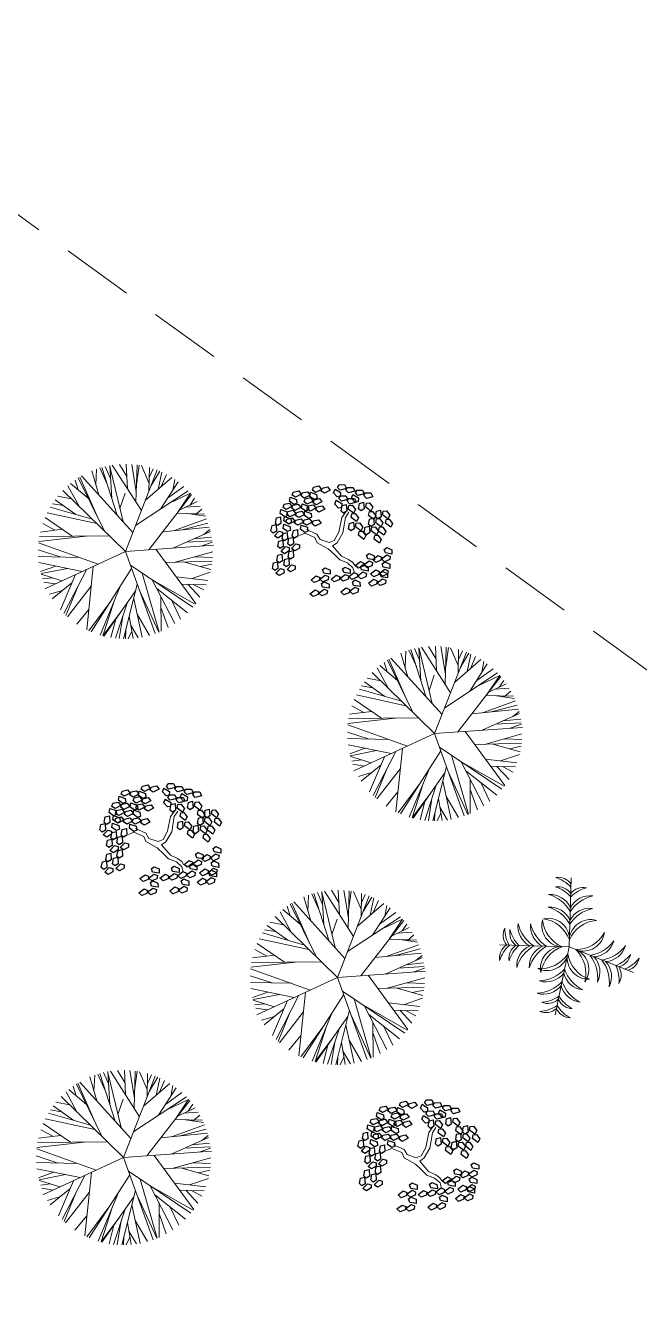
# Model space of a CAD drawing. Header units: millimetres. Extents: x 997 to 4249, y 599 to 1440.
# Drawn here: x 1858.3 to 1885.3, y 660.9 to 717.4 of the extents above; entities that cross this region are included whole.
import ezdxf

# ---------------------------------------------------------------- set-up
doc = ezdxf.new("R2010")
doc.units = ezdxf.units.MM
doc.linetypes.add('Continuo', pattern=[0])
doc.linetypes.add('DASHED', pattern=[19.05, 12.7, -6.35])
doc.layers.add('cercas existentes', color=18, linetype='Continuous')
doc.layers.add('taludes', color=9, linetype='Continuous')

# ---------------------------------------------------------------- blocks, each defined once
blk = doc.blocks.new('L', base_point=(1.368, 0.591))
at = {"linetype": 'Continuo'}
for p, q in [((1.281, 0.65), (1.312, 0.675)), ((1.294, 0.6), (1.281, 0.65)), ((1.312, 0.675), (1.342, 0.621)), ((1.342, 0.621), (1.322, 0.591)), ((1.275, 0.567), (1.306, 0.592)), ((1.288, 0.517), (1.275, 0.567)), ((1.317, 0.508), (1.288, 0.517)), ((1.322, 0.591), (1.294, 0.6)), ((1.306, 0.592), (1.336, 0.538)), ((1.336, 0.538), (1.317, 0.508)), ((1.337, 0.489), (1.356, 0.548)), ((1.376, 0.484), (1.337, 0.489)), ((1.356, 0.548), (1.391, 0.554)), ((1.404, 0.527), (1.376, 0.484)), ((1.391, 0.554), (1.404, 0.527))]:
    blk.add_line(p, q, dxfattribs=at)
blk = doc.blocks.new('gtfoods1')
at = {"layer": 'taludes', "lineweight": 5, "extrusion": (-0.01642, -0.01246, 0.999788)}
for p, q in [((-62.948, 35.793, 12.087), (-63.256, 36.847, 12.095)), ((-63.074, 36.224, 12.09), (-63.045, 36.928, 12.099)), ((-62.578, 36.258, 12.099), (-62.902, 36.975, 12.102)), ((-62.137, 34.9, 12.089), (-62.819, 36.999, 12.104)), ((-62.428, 36.509, 12.104), (-62.661, 37.04, 12.107)), ((-62.374, 35.628, 12.094), (-62.463, 37.082, 12.111)), ((-61.88, 34.617, 12.09), (-62.461, 37.047, 12.11)), ((-61.07, 35.097, 12.109), (-62.352, 37.101, 12.113)), ((-61.713, 36.604, 12.117), (-62.042, 37.135, 12.118)), ((-61.772, 33.297, 12.075), (-60.371, 36.888, 12.143)), ((-61.689, 36.064, 12.111), (-61.736, 37.144, 12.124)), ((-61.295, 35.918, 12.116), (-61.494, 37.134, 12.127)), ((-61.308, 35.47, 12.11), (-61.258, 37.11, 12.131)), ((-61.284, 36.247, 12.12), (-61.167, 37.097, 12.132)), ((-60.729, 36.298, 12.13), (-61.068, 37.08, 12.134)), ((-60.736, 35.953, 12.125), (-60.715, 36.996, 12.138)), ((-60.724, 36.557, 12.133), (-60.547, 36.944, 12.141)), ((-60.639, 36.2, 12.13), (-60.263, 36.836, 12.144)), ((-60.337, 36.034, 12.133), (-60.176, 36.798, 12.145)), ((-63.811, 35.287, 12.066), (-64.306, 36.192, 12.069)), ((-63.412, 35.639, 12.077), (-64.187, 36.292, 12.073)), ((-63.861, 36.018, 12.075), (-63.99, 36.441, 12.078)), ((-62.712, 34.215, 12.071), (-63.851, 36.534, 12.081)), ((-63.022, 34.847, 12.074), (-63.788, 36.574, 12.083)), ((-61.444, 34.137, 12.091), (-63.704, 36.625, 12.085)), ((-60.891, 35.556, 12.118), (-59.731, 36.558, 12.149)), ((-60.228, 35.163, 12.124), (-59.45, 36.364, 12.151)), ((-60.199, 36.154, 12.136), (-59.965, 36.694, 12.147)), ((-59.919, 35.64, 12.135), (-59.198, 36.156, 12.153)), ((-59.686, 35.999, 12.143), (-59.599, 36.472, 12.15)), ((-63.96, 34.933, 12.059), (-64.87, 35.579, 12.053)), ((-64.15, 35.618, 12.065), (-64.75, 35.733, 12.056)), ((-61.772, 33.297, 12.075), (-64.525, 35.985, 12.063)), ((-62.017, 35.192, 12.095), (-61.787, 35.871, 12.107)), ((-61.326, 34.44, 12.097), (-59.003, 35.968, 12.154)), ((-60.743, 33.37, 12.093), (-58.857, 35.807, 12.154)), ((-59.86, 35.405, 12.133), (-58.903, 35.86, 12.154)), ((-58.903, 35.86, 12.154), (-59.498, 34.979, 12.133)), ((-58.925, 35.344, 12.147), (-58.723, 35.643, 12.154)), ((-63.233, 34.723, 12.069), (-65.083, 35.256, 12.045)), ((-64.501, 35.317, 12.055), (-64.993, 35.402, 12.048)), ((-59.386, 35.123, 12.137), (-58.613, 35.493, 12.154)), ((-59.116, 35.253, 12.143), (-58.482, 35.292, 12.154)), ((-58.706, 34.915, 12.146), (-58.41, 35.168, 12.154)), ((-64.885, 34.234, 12.036), (-65.418, 34.525, 12.03)), ((-64.116, 33.971, 12.045), (-65.313, 34.8, 12.036)), ((-63.033, 34.529, 12.07), (-65.221, 35.002, 12.04)), ((-59.613, 34.22, 12.122), (-58.204, 34.735, 12.152)), ((-59.498, 34.979, 12.133), (-58.295, 34.945, 12.153)), ((-59.278, 34.254, 12.128), (-58.135, 34.551, 12.15)), ((-59.043, 34.966, 12.141), (-58.25, 34.846, 12.152)), ((-63.509, 33.978, 12.055), (-65.593, 33.743, 12.018)), ((-62.48, 33.988, 12.072), (-65.562, 33.957, 12.021)), ((-64.554, 34.275, 12.041), (-65.522, 34.155, 12.024)), ((-60.125, 34.169, 12.113), (-58.079, 34.374, 12.149)), ((-59.68, 33.446, 12.111), (-58.027, 34.179, 12.147)), ((-58.761, 33.854, 12.131), (-57.978, 33.934, 12.145)), ((-58.321, 34.049, 12.141), (-58.048, 34.265, 12.148)), ((-64.651, 33.058, 12.025), (-65.618, 33.367, 12.013)), ((-62.975, 32.742, 12.048), (-65.6, 33.682, 12.017)), ((-61.772, 33.297, 12.075), (-57.897, 33.572, 12.142)), ((-60.429, 33.393, 12.098), (-58.678, 31.01, 12.097)), ((-59.082, 33.711, 12.124), (-57.954, 33.773, 12.144)), ((-58.442, 33.534, 12.133), (-57.947, 33.713, 12.143)), ((-63.804, 33.039, 12.038), (-65.613, 33.079, 12.009)), ((-63.681, 32.416, 12.033), (-65.587, 32.806, 12.006)), ((-61.772, 33.297, 12.075), (-65.325, 31.657, 11.996)), ((-61.772, 33.297, 12.075), (-60.466, 29.678, 12.051)), ((-60.002, 32.812, 12.098), (-57.948, 32.875, 12.133)), ((-59.581, 32.825, 12.105), (-57.925, 33.282, 12.138)), ((-59.209, 32.836, 12.111), (-58.008, 32.497, 12.127)), ((-58.707, 33.066, 12.122), (-57.933, 33.038, 12.135)), ((-64.839, 32.653, 12.017), (-65.515, 32.409, 12.002)), ((-64.327, 32.548, 12.024), (-65.492, 32.32, 12.002)), ((-64.569, 32.007, 12.013), (-65.485, 32.291, 12.001)), ((-63.977, 32.28, 12.026), (-64.64, 30.733, 11.996)), ((-63.474, 32.512, 12.037), (-64.481, 30.566, 11.996)), ((-63.189, 32.643, 12.044), (-63.479, 29.85, 12.004)), ((-61.5, 32.543, 12.07), (-63.28, 29.758, 12.006)), ((-61.556, 32.701, 12.071), (-58.804, 30.848, 12.093)), ((-61.034, 32.349, 12.075), (-60.285, 29.748, 12.055)), ((-58.872, 32.096, 12.108), (-58.035, 32.381, 12.125)), ((-58.476, 32.629, 12.121), (-57.965, 32.743, 12.131)), ((-64.988, 32.137, 12.008), (-65.423, 32.088, 12)), ((-64.874, 31.866, 12.006), (-65.373, 31.944, 11.999)), ((-64.133, 31.915, 12.019), (-65.002, 31.209, 11.996)), ((-63.891, 31.705, 12.02), (-64.395, 30.483, 11.997)), ((-63.28, 31.766, 12.031), (-64.323, 30.419, 11.997)), ((-62.002, 31.758, 12.052), (-62.891, 29.616, 12.011)), ((-61.249, 31.849, 12.066), (-61.853, 29.451, 12.026)), ((-60.598, 32.055, 12.079), (-58.7, 30.98, 12.097)), ((-60.598, 32.055, 12.079), (-59.603, 30.119, 12.071)), ((-60.395, 31.661, 12.077), (-59.038, 30.59, 12.086)), ((-59.532, 32.173, 12.098), (-58.145, 32.012, 12.119)), ((-59.304, 31.862, 12.098), (-58.214, 31.833, 12.115)), ((-59.027, 31.855, 12.102), (-58.493, 31.283, 12.104)), ((-58.782, 31.848, 12.106), (-58.317, 31.604, 12.111)), ((-64.547, 31.579, 12.008), (-65.124, 31.41, 11.996)), ((-62.414, 31.113, 12.037), (-63.383, 29.804, 12.005)), ((-62.255, 31.147, 12.04), (-62.763, 29.588, 12.013)), ((-61.319, 31.572, 12.061), (-62.721, 29.569, 12.013)), ((-61.409, 31.213, 12.055), (-61.04, 29.52, 12.04)), ((-61.161, 31.604, 12.064), (-60.305, 29.74, 12.055)), ((-60.209, 31.299, 12.076), (-60.206, 29.783, 12.057)), ((-59.735, 31.14, 12.082), (-59.341, 30.314, 12.078)), ((-63.387, 30.737, 12.017), (-63.912, 30.101, 12)), ((-61.936, 30.691, 12.04), (-62.763, 29.588, 12.013)), ((-61.701, 31.026, 12.048), (-62.209, 29.475, 12.02)), ((-61.261, 30.531, 12.049), (-60.716, 29.597, 12.046)), ((-60.208, 30.835, 12.07), (-59.889, 29.942, 12.064)), ((-62.199, 30.314, 12.031), (-62.412, 29.504, 12.017)), ((-61.893, 30.44, 12.037), (-62.047, 29.46, 12.023)), ((-61.604, 30.442, 12.042), (-61.439, 29.464, 12.033)), ((-61.538, 30.053, 12.038), (-61.207, 29.492, 12.037)), ((-61.763, 29.811, 12.032), (-61.776, 29.45, 12.027)), ((-61.494, 29.793, 12.036), (-61.656, 29.452, 12.029)), ((-49.325, 27.77, 12.087), (-49.632, 28.824, 12.095)), ((-49.45, 28.201, 12.09), (-49.421, 28.905, 12.099)), ((-48.954, 28.235, 12.099), (-49.279, 28.952, 12.102)), ((-48.514, 26.877, 12.089), (-49.195, 28.976, 12.104)), ((-48.804, 28.486, 12.104), (-49.038, 29.017, 12.107)), ((-48.75, 27.605, 12.094), (-48.839, 29.059, 12.111)), ((-48.256, 26.594, 12.09), (-48.837, 29.024, 12.11)), ((-47.446, 27.074, 12.109), (-48.729, 29.077, 12.113)), ((-48.089, 28.581, 12.117), (-48.419, 29.112, 12.118)), ((-48.148, 25.274, 12.075), (-46.747, 28.865, 12.143)), ((-48.065, 28.041, 12.111), (-48.113, 29.121, 12.124)), ((-47.671, 27.895, 12.116), (-47.87, 29.111, 12.127)), ((-47.685, 27.447, 12.11), (-47.634, 29.087, 12.131)), ((-47.661, 28.224, 12.12), (-47.543, 29.074, 12.132)), ((-47.105, 28.275, 12.13), (-47.445, 29.056, 12.134)), ((-47.112, 27.93, 12.125), (-47.091, 28.973, 12.138)), ((-47.1, 28.534, 12.133), (-46.924, 28.921, 12.141)), ((-47.016, 28.177, 12.13), (-46.639, 28.813, 12.144)), ((-49.788, 27.616, 12.077), (-50.564, 28.269, 12.073)), ((-50.238, 27.995, 12.075), (-50.367, 28.418, 12.078)), ((-49.089, 26.192, 12.071), (-50.228, 28.511, 12.081)), ((-49.399, 26.824, 12.074), (-50.164, 28.551, 12.083)), ((-47.82, 26.114, 12.091), (-50.08, 28.601, 12.085)), ((-47.267, 27.533, 12.118), (-46.107, 28.535, 12.149)), ((-46.714, 28.011, 12.133), (-46.552, 28.774, 12.145)), ((-46.604, 27.139, 12.124), (-45.826, 28.341, 12.151)), ((-46.575, 28.131, 12.136), (-46.341, 28.67, 12.147)), ((-46.063, 27.975, 12.143), (-45.976, 28.449, 12.15)), ((-50.526, 27.595, 12.065), (-51.127, 27.71, 12.056)), ((-48.148, 25.274, 12.075), (-50.902, 27.962, 12.063)), ((-50.187, 27.264, 12.066), (-50.683, 28.169, 12.069)), ((-48.394, 27.169, 12.095), (-48.163, 27.847, 12.107)), ((-47.702, 26.417, 12.097), (-45.38, 27.945, 12.154)), ((-47.12, 25.347, 12.093), (-45.233, 27.784, 12.154)), ((-46.295, 27.617, 12.135), (-45.574, 28.133, 12.153)), ((-46.236, 27.382, 12.133), (-45.279, 27.837, 12.154)), ((-45.279, 27.837, 12.154), (-45.874, 26.956, 12.133)), ((-49.609, 26.7, 12.069), (-51.459, 27.233, 12.045)), ((-50.877, 27.294, 12.055), (-51.369, 27.379, 12.048)), ((-50.336, 26.91, 12.059), (-51.246, 27.556, 12.053)), ((-45.763, 27.1, 12.137), (-44.99, 27.47, 12.154)), ((-45.493, 27.229, 12.143), (-44.859, 27.269, 12.154)), ((-45.302, 27.321, 12.147), (-45.1, 27.62, 12.154)), ((-45.082, 26.892, 12.146), (-44.787, 27.145, 12.154)), ((-50.492, 25.948, 12.045), (-51.69, 26.777, 12.036)), ((-49.41, 26.505, 12.07), (-51.597, 26.978, 12.04)), ((-45.989, 26.197, 12.122), (-44.58, 26.712, 12.152)), ((-45.874, 26.956, 12.133), (-44.672, 26.921, 12.153)), ((-45.419, 26.943, 12.141), (-44.627, 26.823, 12.152)), ((-50.931, 26.252, 12.041), (-51.898, 26.132, 12.024)), ((-51.262, 26.211, 12.036), (-51.794, 26.502, 12.03)), ((-46.502, 26.146, 12.113), (-44.455, 26.351, 12.149)), ((-46.056, 25.423, 12.111), (-44.404, 26.156, 12.147)), ((-45.654, 26.231, 12.128), (-44.511, 26.528, 12.15)), ((-44.697, 26.026, 12.141), (-44.425, 26.242, 12.148)), ((-49.351, 24.719, 12.048), (-51.976, 25.659, 12.017)), ((-49.886, 25.955, 12.055), (-51.969, 25.72, 12.018)), ((-48.856, 25.965, 12.072), (-51.938, 25.933, 12.021)), ((-48.148, 25.274, 12.075), (-44.273, 25.549, 12.142)), ((-45.459, 25.688, 12.124), (-44.331, 25.75, 12.144)), ((-45.137, 25.831, 12.131), (-44.354, 25.911, 12.145)), ((-44.818, 25.51, 12.133), (-44.324, 25.69, 12.143)), ((-51.028, 25.035, 12.025), (-51.995, 25.344, 12.013)), ((-50.18, 25.016, 12.038), (-51.989, 25.056, 12.009)), ((-48.148, 25.274, 12.075), (-51.702, 23.634, 11.996)), ((-48.148, 25.274, 12.075), (-46.843, 21.655, 12.051)), ((-46.805, 25.369, 12.098), (-45.054, 22.987, 12.097)), ((-46.378, 24.789, 12.098), (-44.324, 24.851, 12.133)), ((-45.957, 24.801, 12.105), (-44.301, 25.258, 12.138)), ((-45.083, 25.043, 12.122), (-44.31, 25.015, 12.135)), ((-50.057, 24.393, 12.033), (-51.964, 24.782, 12.006)), ((-51.216, 24.63, 12.017), (-51.891, 24.386, 12.002)), ((-50.703, 24.525, 12.024), (-51.869, 24.297, 12.002)), ((-49.851, 24.488, 12.037), (-50.857, 22.543, 11.996)), ((-49.565, 24.62, 12.044), (-49.855, 21.827, 12.004)), ((-47.876, 24.52, 12.07), (-49.657, 21.735, 12.006)), ((-47.933, 24.677, 12.071), (-45.181, 22.825, 12.093)), ((-47.41, 24.325, 12.075), (-46.661, 21.725, 12.055)), ((-45.585, 24.813, 12.111), (-44.385, 24.474, 12.127)), ((-45.248, 24.073, 12.108), (-44.412, 24.358, 12.125)), ((-44.852, 24.606, 12.121), (-44.341, 24.719, 12.131)), ((-50.945, 23.983, 12.013), (-51.861, 24.268, 12.001)), ((-51.364, 24.114, 12.008), (-51.8, 24.065, 12)), ((-51.25, 23.843, 12.006), (-51.749, 23.921, 11.999)), ((-50.51, 23.892, 12.019), (-51.379, 23.186, 11.996)), ((-50.353, 24.257, 12.026), (-51.016, 22.71, 11.996)), ((-49.656, 23.743, 12.031), (-50.7, 22.395, 11.997)), ((-48.378, 23.735, 12.052), (-49.267, 21.593, 12.011)), ((-47.626, 23.826, 12.066), (-48.23, 21.428, 12.026)), ((-46.974, 24.032, 12.079), (-45.077, 22.957, 12.097)), ((-46.974, 24.032, 12.079), (-45.98, 22.096, 12.071)), ((-45.909, 24.15, 12.098), (-44.522, 23.989, 12.119)), ((-45.68, 23.839, 12.098), (-44.59, 23.81, 12.115)), ((-45.404, 23.832, 12.102), (-44.87, 23.26, 12.104)), ((-45.159, 23.825, 12.106), (-44.693, 23.581, 12.111)), ((-50.923, 23.556, 12.008), (-51.5, 23.387, 11.996)), ((-50.268, 23.682, 12.02), (-50.771, 22.46, 11.997)), ((-47.696, 23.549, 12.061), (-49.097, 21.546, 12.013)), ((-47.786, 23.19, 12.055), (-47.417, 21.497, 12.04)), ((-47.537, 23.581, 12.064), (-46.682, 21.717, 12.055)), ((-46.772, 23.638, 12.077), (-45.414, 22.567, 12.086)), ((-46.586, 23.275, 12.076), (-46.583, 21.759, 12.057)), ((-49.763, 22.714, 12.017), (-50.288, 22.078, 12)), ((-48.791, 23.09, 12.037), (-49.76, 21.781, 12.005)), ((-48.632, 23.124, 12.04), (-49.139, 21.565, 12.013)), ((-48.312, 22.668, 12.04), (-49.139, 21.565, 12.013)), ((-48.078, 23.002, 12.048), (-48.586, 21.452, 12.02)), ((-46.585, 22.812, 12.07), (-46.265, 21.919, 12.064)), ((-46.111, 23.117, 12.082), (-45.718, 22.291, 12.078)), ((-48.576, 22.291, 12.031), (-48.789, 21.481, 12.017)), ((-48.27, 22.417, 12.037), (-48.424, 21.437, 12.023)), ((-47.98, 22.418, 12.042), (-47.815, 21.441, 12.033)), ((-47.915, 22.03, 12.038), (-47.583, 21.468, 12.037)), ((-47.637, 22.508, 12.049), (-47.093, 21.574, 12.046)), ((-48.139, 21.788, 12.032), (-48.152, 21.427, 12.027)), ((-47.871, 21.77, 12.036), (-48.032, 21.429, 12.029)), ((-53.604, 17.029, 12.087), (-53.911, 18.083, 12.095)), ((-53.729, 17.46, 12.09), (-53.7, 18.164, 12.099)), ((-53.233, 17.493, 12.099), (-53.557, 18.211, 12.102)), ((-52.792, 16.136, 12.089), (-53.474, 18.235, 12.104)), ((-53.083, 17.745, 12.104), (-53.317, 18.276, 12.107)), ((-53.029, 16.864, 12.094), (-53.118, 18.318, 12.111)), ((-52.535, 15.853, 12.09), (-53.116, 18.283, 12.11)), ((-51.725, 16.333, 12.109), (-53.008, 18.336, 12.113)), ((-52.368, 17.84, 12.117), (-52.697, 18.371, 12.118)), ((-52.427, 14.533, 12.075), (-51.026, 18.124, 12.143)), ((-52.344, 17.3, 12.111), (-52.392, 18.38, 12.124)), ((-51.95, 17.154, 12.116), (-52.149, 18.37, 12.127)), ((-51.964, 16.706, 12.11), (-51.913, 18.346, 12.131)), ((-51.94, 17.483, 12.12), (-51.822, 18.332, 12.132)), ((-51.384, 17.534, 12.13), (-51.724, 18.315, 12.134)), ((-51.391, 17.189, 12.125), (-51.37, 18.232, 12.138)), ((-51.379, 17.792, 12.133), (-51.202, 18.18, 12.141)), ((-51.295, 17.436, 12.13), (-50.918, 18.072, 12.144)), ((-54.067, 16.875, 12.077), (-54.843, 17.528, 12.073)), ((-54.517, 17.254, 12.075), (-54.646, 17.677, 12.078)), ((-53.368, 15.451, 12.071), (-54.507, 17.77, 12.081)), ((-53.678, 16.083, 12.074), (-54.443, 17.81, 12.083)), ((-52.099, 15.373, 12.091), (-54.359, 17.86, 12.085)), ((-51.546, 16.792, 12.118), (-50.386, 17.794, 12.149)), ((-50.992, 17.27, 12.133), (-50.831, 18.033, 12.145)), ((-50.883, 16.398, 12.124), (-50.105, 17.6, 12.151)), ((-50.854, 17.39, 12.136), (-50.62, 17.929, 12.147)), ((-50.342, 17.234, 12.143), (-50.254, 17.708, 12.15)), ((-54.805, 16.854, 12.065), (-55.406, 16.969, 12.056)), ((-52.427, 14.533, 12.075), (-55.18, 17.22, 12.063)), ((-54.466, 16.523, 12.066), (-54.961, 17.428, 12.069)), ((-52.673, 16.428, 12.095), (-52.442, 17.106, 12.107)), ((-51.981, 15.676, 12.097), (-49.659, 17.204, 12.154)), ((-51.399, 14.606, 12.093), (-49.512, 17.043, 12.154)), ((-50.574, 16.876, 12.135), (-49.853, 17.392, 12.153)), ((-50.515, 16.641, 12.133), (-49.558, 17.096, 12.154)), ((-49.558, 17.096, 12.154), (-50.153, 16.215, 12.133)), ((-53.888, 15.959, 12.069), (-55.738, 16.492, 12.045)), ((-55.156, 16.553, 12.055), (-55.648, 16.638, 12.048)), ((-54.615, 16.169, 12.059), (-55.525, 16.815, 12.053)), ((-50.042, 16.359, 12.137), (-49.269, 16.729, 12.154)), ((-49.772, 16.488, 12.143), (-49.138, 16.528, 12.154)), ((-49.58, 16.58, 12.147), (-49.378, 16.879, 12.154)), ((-49.361, 16.151, 12.146), (-49.066, 16.404, 12.154)), ((-54.771, 15.207, 12.045), (-55.969, 16.036, 12.036)), ((-53.689, 15.764, 12.07), (-55.876, 16.237, 12.04)), ((-50.268, 15.456, 12.122), (-48.859, 15.971, 12.152)), ((-50.153, 16.215, 12.133), (-48.951, 16.18, 12.153)), ((-49.698, 16.202, 12.141), (-48.906, 16.082, 12.152)), ((-55.21, 15.511, 12.041), (-56.177, 15.391, 12.024)), ((-55.54, 15.47, 12.036), (-56.073, 15.761, 12.03)), ((-50.781, 15.405, 12.113), (-48.734, 15.61, 12.149)), ((-50.335, 14.682, 12.111), (-48.682, 15.415, 12.147)), ((-49.933, 15.49, 12.128), (-48.79, 15.787, 12.15)), ((-48.976, 15.285, 12.141), (-48.704, 15.501, 12.148)), ((-53.63, 13.978, 12.048), (-56.255, 14.918, 12.017)), ((-54.165, 15.214, 12.055), (-56.248, 14.979, 12.018)), ((-53.135, 15.224, 12.072), (-56.217, 15.192, 12.021)), ((-52.427, 14.533, 12.075), (-48.552, 14.808, 12.142)), ((-49.737, 14.947, 12.124), (-48.609, 15.009, 12.144)), ((-49.416, 15.089, 12.131), (-48.633, 15.17, 12.145)), ((-49.097, 14.769, 12.133), (-48.602, 14.949, 12.143)), ((-55.307, 14.294, 12.025), (-56.273, 14.603, 12.013)), ((-54.459, 14.275, 12.038), (-56.268, 14.315, 12.009)), ((-52.427, 14.533, 12.075), (-55.981, 12.893, 11.996)), ((-52.427, 14.533, 12.075), (-51.121, 10.914, 12.051)), ((-51.084, 14.628, 12.098), (-49.333, 12.246, 12.097)), ((-50.236, 14.06, 12.105), (-48.58, 14.517, 12.138)), ((-49.362, 14.301, 12.122), (-48.589, 14.274, 12.135)), ((-54.336, 13.652, 12.033), (-56.242, 14.041, 12.006)), ((-55.495, 13.889, 12.017), (-56.17, 13.645, 12.002)), ((-54.982, 13.784, 12.024), (-56.148, 13.556, 12.002)), ((-54.13, 13.747, 12.037), (-55.136, 11.802, 11.996)), ((-53.844, 13.879, 12.044), (-54.134, 11.086, 12.004)), ((-52.155, 13.779, 12.07), (-53.936, 10.994, 12.006)), ((-52.212, 13.936, 12.071), (-49.46, 12.084, 12.093)), ((-51.689, 13.584, 12.075), (-50.94, 10.984, 12.055)), ((-50.657, 14.047, 12.098), (-48.603, 14.11, 12.133)), ((-49.864, 14.072, 12.111), (-48.664, 13.733, 12.127)), ((-49.527, 13.332, 12.108), (-48.69, 13.617, 12.125)), ((-49.131, 13.865, 12.121), (-48.62, 13.978, 12.131)), ((-55.224, 13.242, 12.013), (-56.14, 13.527, 12.001)), ((-55.643, 13.373, 12.008), (-56.079, 13.324, 12)), ((-55.529, 13.102, 12.006), (-56.028, 13.18, 11.999)), ((-54.788, 13.151, 12.019), (-55.657, 12.445, 11.996)), ((-54.632, 13.515, 12.026), (-55.295, 11.969, 11.996)), ((-53.935, 13.002, 12.031), (-54.979, 11.654, 11.997)), ((-52.657, 12.994, 12.052), (-53.546, 10.852, 12.011)), ((-51.905, 13.085, 12.066), (-52.509, 10.687, 12.026)), ((-51.253, 13.291, 12.079), (-49.356, 12.216, 12.097)), ((-51.253, 13.291, 12.079), (-50.259, 11.355, 12.071)), ((-50.188, 13.409, 12.098), (-48.801, 13.248, 12.119)), ((-49.959, 13.098, 12.098), (-48.869, 13.069, 12.115)), ((-49.683, 13.091, 12.102), (-49.149, 12.519, 12.104)), ((-49.437, 13.084, 12.106), (-48.972, 12.839, 12.111)), ((-55.202, 12.815, 12.008), (-55.779, 12.646, 11.996)), ((-54.547, 12.941, 12.02), (-55.05, 11.719, 11.997)), ((-51.974, 12.808, 12.061), (-53.376, 10.805, 12.013)), ((-52.065, 12.449, 12.055), (-51.696, 10.756, 12.04)), ((-51.816, 12.84, 12.064), (-50.96, 10.976, 12.055)), ((-51.051, 12.897, 12.077), (-49.693, 11.826, 12.086)), ((-50.865, 12.534, 12.076), (-50.861, 11.018, 12.057)), ((-54.042, 11.973, 12.017), (-54.567, 11.336, 12)), ((-53.069, 12.349, 12.037), (-54.039, 11.04, 12.005)), ((-52.911, 12.383, 12.04), (-53.418, 10.824, 12.013)), ((-52.591, 11.927, 12.04), (-53.418, 10.824, 12.013)), ((-52.357, 12.261, 12.048), (-52.865, 10.711, 12.02)), ((-50.864, 12.071, 12.07), (-50.544, 11.178, 12.064)), ((-50.39, 12.376, 12.082), (-49.997, 11.55, 12.078)), ((-52.855, 11.55, 12.031), (-53.067, 10.74, 12.017)), ((-52.549, 11.675, 12.037), (-52.702, 10.696, 12.023)), ((-52.259, 11.677, 12.042), (-52.094, 10.7, 12.033)), ((-51.916, 11.767, 12.049), (-51.372, 10.833, 12.046)), ((-52.418, 11.047, 12.032), (-52.431, 10.686, 12.027)), ((-52.15, 11.029, 12.036), (-52.311, 10.687, 12.029)), ((-52.194, 11.289, 12.038), (-51.862, 10.727, 12.037)), ((-63.159, 9.526, 12.09), (-63.129, 10.229, 12.099)), ((-62.663, 9.559, 12.099), (-62.987, 10.276, 12.102)), ((-62.222, 8.202, 12.089), (-62.903, 10.301, 12.104)), ((-62.512, 9.811, 12.104), (-62.746, 10.342, 12.107)), ((-62.458, 8.93, 12.094), (-62.548, 10.383, 12.111)), ((-61.965, 7.919, 12.09), (-62.545, 10.348, 12.11)), ((-61.154, 8.398, 12.109), (-62.437, 10.402, 12.113)), ((-61.797, 9.906, 12.117), (-62.127, 10.437, 12.118)), ((-61.856, 6.599, 12.075), (-60.456, 10.19, 12.143)), ((-61.773, 9.366, 12.111), (-61.821, 10.446, 12.124)), ((-61.379, 9.219, 12.116), (-61.578, 10.436, 12.127)), ((-61.393, 8.771, 12.11), (-61.342, 10.411, 12.131)), ((-61.369, 9.549, 12.12), (-61.252, 10.398, 12.132)), ((-60.813, 9.6, 12.13), (-61.153, 10.381, 12.134)), ((-60.82, 9.254, 12.125), (-60.799, 10.298, 12.138)), ((-60.808, 9.858, 12.133), (-60.632, 10.246, 12.141)), ((-63.946, 9.319, 12.075), (-64.075, 9.742, 12.078)), ((-62.797, 7.517, 12.071), (-63.936, 9.836, 12.081)), ((-63.107, 8.148, 12.074), (-63.872, 9.876, 12.083)), ((-61.529, 7.439, 12.091), (-63.788, 9.926, 12.085)), ((-63.033, 9.095, 12.087), (-63.34, 10.149, 12.095)), ((-60.975, 8.857, 12.118), (-59.815, 9.86, 12.149)), ((-60.724, 9.502, 12.13), (-60.348, 10.138, 12.144)), ((-60.422, 9.336, 12.133), (-60.26, 10.099, 12.145)), ((-60.312, 8.464, 12.124), (-59.534, 9.666, 12.151)), ((-60.283, 9.455, 12.136), (-60.049, 9.995, 12.147)), ((-59.771, 9.3, 12.143), (-59.684, 9.773, 12.15)), ((-64.234, 8.92, 12.065), (-64.835, 9.034, 12.056)), ((-61.856, 6.599, 12.075), (-64.61, 9.286, 12.063)), ((-63.895, 8.589, 12.066), (-64.391, 9.494, 12.069)), ((-63.496, 8.941, 12.077), (-64.272, 9.593, 12.073)), ((-62.102, 8.494, 12.095), (-61.871, 9.172, 12.107)), ((-61.41, 7.741, 12.097), (-59.088, 9.27, 12.154)), ((-60.828, 6.672, 12.093), (-58.941, 9.109, 12.154)), ((-60.003, 8.941, 12.135), (-59.282, 9.458, 12.153)), ((-59.944, 8.706, 12.133), (-58.988, 9.162, 12.154)), ((-58.988, 9.162, 12.154), (-59.583, 8.281, 12.133)), ((-63.317, 8.025, 12.069), (-65.168, 8.558, 12.045)), ((-64.586, 8.619, 12.055), (-65.077, 8.703, 12.048)), ((-64.044, 8.234, 12.059), (-64.954, 8.88, 12.053)), ((-59.471, 8.425, 12.137), (-58.698, 8.795, 12.154)), ((-59.201, 8.554, 12.143), (-58.567, 8.593, 12.154)), ((-59.01, 8.645, 12.147), (-58.808, 8.945, 12.154)), ((-58.79, 8.216, 12.146), (-58.495, 8.469, 12.154)), ((-64.201, 7.273, 12.045), (-65.398, 8.102, 12.036)), ((-63.118, 7.83, 12.07), (-65.306, 8.303, 12.04)), ((-59.697, 7.522, 12.122), (-58.288, 8.036, 12.152)), ((-59.583, 8.281, 12.133), (-58.38, 8.246, 12.153)), ((-59.127, 8.267, 12.141), (-58.335, 8.147, 12.152)), ((-64.639, 7.576, 12.041), (-65.607, 7.456, 12.024)), ((-64.97, 7.535, 12.036), (-65.502, 7.826, 12.03)), ((-60.21, 7.47, 12.113), (-58.163, 7.676, 12.149)), ((-59.764, 6.747, 12.111), (-58.112, 7.481, 12.147)), ((-59.362, 7.555, 12.128), (-58.219, 7.853, 12.15)), ((-58.405, 7.35, 12.141), (-58.133, 7.566, 12.148)), ((-63.059, 6.043, 12.048), (-65.684, 6.983, 12.017)), ((-63.594, 7.279, 12.055), (-65.677, 7.044, 12.018)), ((-62.564, 7.29, 12.072), (-65.646, 7.258, 12.021)), ((-61.856, 6.599, 12.075), (-57.981, 6.874, 12.142)), ((-59.167, 7.012, 12.124), (-58.039, 7.075, 12.144)), ((-58.845, 7.155, 12.131), (-58.062, 7.236, 12.145)), ((-58.527, 6.835, 12.133), (-58.032, 7.014, 12.143)), ((-64.736, 6.359, 12.025), (-65.703, 6.669, 12.013)), ((-63.889, 6.34, 12.038), (-65.697, 6.381, 12.009)), ((-61.856, 6.599, 12.075), (-65.41, 4.959, 11.996)), ((-61.856, 6.599, 12.075), (-60.551, 2.979, 12.051)), ((-60.513, 6.694, 12.098), (-58.762, 4.312, 12.097)), ((-59.665, 6.126, 12.105), (-58.009, 6.583, 12.138)), ((-58.792, 6.367, 12.122), (-58.018, 6.34, 12.135)), ((-63.766, 5.718, 12.033), (-65.672, 6.107, 12.006)), ((-64.924, 5.954, 12.017), (-65.599, 5.71, 12.002)), ((-64.411, 5.849, 12.024), (-65.577, 5.621, 12.002)), ((-63.559, 5.813, 12.037), (-64.565, 3.867, 11.996)), ((-63.273, 5.945, 12.044), (-63.564, 3.151, 12.004)), ((-61.584, 5.845, 12.07), (-63.365, 3.06, 12.006)), ((-61.641, 6.002, 12.071), (-58.889, 4.149, 12.093)), ((-61.118, 5.65, 12.075), (-60.37, 3.05, 12.055)), ((-60.086, 6.113, 12.098), (-58.032, 6.176, 12.133)), ((-59.293, 6.137, 12.111), (-58.093, 5.799, 12.127)), ((-58.957, 5.398, 12.108), (-58.12, 5.682, 12.125)), ((-58.56, 5.93, 12.121), (-58.049, 6.044, 12.131)), ((-64.653, 5.308, 12.013), (-65.569, 5.592, 12.001)), ((-65.072, 5.438, 12.008), (-65.508, 5.389, 12)), ((-64.958, 5.167, 12.006), (-65.457, 5.245, 11.999)), ((-64.218, 5.216, 12.019), (-65.087, 4.51, 11.996)), ((-64.061, 5.581, 12.026), (-64.724, 4.035, 11.996)), ((-61.334, 5.151, 12.066), (-61.938, 2.752, 12.026)), ((-60.682, 5.357, 12.079), (-58.785, 4.281, 12.097)), ((-60.682, 5.357, 12.079), (-59.688, 3.42, 12.071)), ((-59.617, 5.474, 12.098), (-58.23, 5.313, 12.119)), ((-59.388, 5.164, 12.098), (-58.298, 5.135, 12.115)), ((-59.112, 5.156, 12.102), (-58.578, 4.585, 12.104)), ((-58.867, 5.15, 12.106), (-58.402, 4.905, 12.111)), ((-64.631, 4.88, 12.008), (-65.208, 4.712, 11.996)), ((-63.976, 5.007, 12.02), (-64.479, 3.785, 11.997)), ((-63.365, 5.067, 12.031), (-64.408, 3.72, 11.997)), ((-62.086, 5.059, 12.052), (-62.975, 2.918, 12.011)), ((-61.404, 4.873, 12.061), (-62.806, 2.871, 12.013)), ((-61.245, 4.905, 12.064), (-60.39, 3.042, 12.055)), ((-60.48, 4.963, 12.077), (-59.122, 3.891, 12.086)), ((-60.294, 4.6, 12.076), (-60.291, 3.084, 12.057)), ((-63.471, 4.038, 12.017), (-63.996, 3.402, 12)), ((-62.499, 4.415, 12.037), (-63.468, 3.106, 12.005)), ((-62.34, 4.448, 12.04), (-62.847, 2.89, 12.013)), ((-62.02, 3.993, 12.04), (-62.847, 2.89, 12.013)), ((-61.786, 4.327, 12.048), (-62.294, 2.776, 12.02)), ((-61.494, 4.515, 12.055), (-61.125, 2.821, 12.04)), ((-60.293, 4.137, 12.07), (-59.973, 3.243, 12.064)), ((-59.819, 4.441, 12.082), (-59.426, 3.616, 12.078)), ((-62.284, 3.616, 12.031), (-62.497, 2.805, 12.017)), ((-61.978, 3.741, 12.037), (-62.132, 2.761, 12.023)), ((-61.688, 3.743, 12.042), (-61.524, 2.766, 12.033)), ((-61.345, 3.833, 12.049), (-60.801, 2.899, 12.046)), ((-61.847, 3.112, 12.032), (-61.86, 2.751, 12.027)), ((-61.579, 3.095, 12.036), (-61.74, 2.753, 12.029)), ((-61.623, 3.355, 12.038), (-61.291, 2.793, 12.037))]:
    blk.add_line(p, q, dxfattribs=at)
at = {"layer": 'taludes', "linetype": 'Continuo', "lineweight": 5, "extrusion": (-0.012368, -0.016489, 0.999788)}
for p, q in [((-52.241, 34.798, 12.097), (-52.059, 35.048, 12.103)), ((-52.082, 34.793, 12.099), (-51.93, 35.031, 12.104)), ((-52.377, 34.141, 12.084), (-52.241, 34.798, 12.097)), ((-52.19, 34.121, 12.086), (-52.082, 34.793, 12.099)), ((-53.868, 34.106, 12.065), (-54.102, 34.006, 12.061)), ((-53.425, 33.917, 12.068), (-53.868, 34.106, 12.065)), ((-53.334, 34.063, 12.071), (-53.79, 34.266, 12.069)), ((-53.331, 33.685, 12.065), (-53.425, 33.917, 12.068)), ((-53.197, 33.829, 12.069), (-53.334, 34.063, 12.071)), ((-52.576, 33.782, 12.076), (-52.377, 34.141, 12.084)), ((-52.449, 33.684, 12.076), (-52.19, 34.121, 12.086)), ((-52.834, 33.412, 12.067), (-53.331, 33.685, 12.065)), ((-52.796, 33.695, 12.072), (-53.197, 33.829, 12.069)), ((-52.834, 33.412, 12.067), (-52.553, 33.147, 12.066)), ((-52.796, 33.695, 12.072), (-52.576, 33.782, 12.076)), ((-52.642, 33.541, 12.071), (-52.449, 33.684, 12.076)), ((-52.642, 33.541, 12.071), (-52.251, 33.084, 12.068)), ((-52.553, 33.147, 12.066), (-52.328, 32.924, 12.065)), ((-52.328, 32.924, 12.065), (-51.986, 32.792, 12.067)), ((-52.251, 33.084, 12.068), (-51.938, 32.939, 12.07)), ((-51.986, 32.792, 12.067), (-51.746, 32.582, 12.066)), ((-51.938, 32.939, 12.07), (-51.753, 32.812, 12.07)), ((-51.753, 32.812, 12.07), (-51.671, 32.674, 12.069)), ((-51.746, 32.582, 12.066), (-51.681, 32.35, 12.063)), ((-51.671, 32.674, 12.069), (-51.514, 32.615, 12.07)), ((-59.918, 20.97, 12.084), (-59.781, 21.627, 12.097)), ((-59.781, 21.627, 12.097), (-59.6, 21.878, 12.103)), ((-59.73, 20.951, 12.086), (-59.622, 21.622, 12.099)), ((-59.622, 21.622, 12.099), (-59.47, 21.861, 12.104)), ((-61.408, 20.936, 12.065), (-61.643, 20.836, 12.061)), ((-60.966, 20.747, 12.068), (-61.408, 20.936, 12.065)), ((-60.874, 20.893, 12.071), (-61.331, 21.096, 12.069)), ((-60.737, 20.659, 12.069), (-60.874, 20.893, 12.071)), ((-60.117, 20.612, 12.076), (-59.918, 20.97, 12.084)), ((-59.99, 20.514, 12.076), (-59.73, 20.951, 12.086)), ((-60.872, 20.515, 12.065), (-60.966, 20.747, 12.068)), ((-60.374, 20.242, 12.067), (-60.872, 20.515, 12.065)), ((-60.336, 20.525, 12.072), (-60.737, 20.659, 12.069)), ((-60.336, 20.525, 12.072), (-60.117, 20.612, 12.076)), ((-60.182, 20.371, 12.071), (-59.99, 20.514, 12.076)), ((-60.182, 20.371, 12.071), (-59.791, 19.914, 12.068)), ((-60.374, 20.242, 12.067), (-60.093, 19.977, 12.066)), ((-60.093, 19.977, 12.066), (-59.869, 19.754, 12.065)), ((-59.791, 19.914, 12.068), (-59.478, 19.769, 12.07)), ((-59.478, 19.769, 12.07), (-59.294, 19.641, 12.07)), ((-59.869, 19.754, 12.065), (-59.526, 19.622, 12.067)), ((-59.526, 19.622, 12.067), (-59.287, 19.412, 12.066)), ((-59.294, 19.641, 12.07), (-59.211, 19.504, 12.069)), ((-59.287, 19.412, 12.066), (-59.222, 19.18, 12.063)), ((-59.211, 19.504, 12.069), (-59.054, 19.445, 12.07)), ((-48.405, 7.696, 12.097), (-48.224, 7.946, 12.103)), ((-48.246, 7.691, 12.099), (-48.094, 7.929, 12.104)), ((-48.541, 7.039, 12.084), (-48.405, 7.696, 12.097)), ((-48.354, 7.019, 12.086), (-48.246, 7.691, 12.099)), ((-50.032, 7.004, 12.065), (-50.267, 6.904, 12.061)), ((-49.59, 6.815, 12.068), (-50.032, 7.004, 12.065)), ((-49.498, 6.961, 12.071), (-49.955, 7.164, 12.069)), ((-49.496, 6.583, 12.065), (-49.59, 6.815, 12.068)), ((-49.361, 6.727, 12.069), (-49.498, 6.961, 12.071)), ((-48.741, 6.68, 12.076), (-48.541, 7.039, 12.084)), ((-48.613, 6.582, 12.076), (-48.354, 7.019, 12.086)), ((-48.998, 6.31, 12.067), (-49.496, 6.583, 12.065)), ((-48.96, 6.593, 12.072), (-49.361, 6.727, 12.069)), ((-48.998, 6.31, 12.067), (-48.717, 6.045, 12.066)), ((-48.96, 6.593, 12.072), (-48.741, 6.68, 12.076)), ((-48.806, 6.439, 12.071), (-48.613, 6.582, 12.076)), ((-48.806, 6.439, 12.071), (-48.415, 5.982, 12.068)), ((-48.717, 6.045, 12.066), (-48.493, 5.822, 12.065)), ((-48.493, 5.822, 12.065), (-48.15, 5.69, 12.067)), ((-48.415, 5.982, 12.068), (-48.102, 5.837, 12.07)), ((-48.15, 5.69, 12.067), (-47.911, 5.48, 12.066)), ((-48.102, 5.837, 12.07), (-47.918, 5.71, 12.07)), ((-47.918, 5.71, 12.07), (-47.835, 5.572, 12.069)), ((-47.911, 5.48, 12.066), (-47.845, 5.248, 12.063)), ((-47.835, 5.572, 12.069), (-47.678, 5.513, 12.07))]:
    blk.add_line(p, q, dxfattribs=at)
at = {"layer": 'taludes', "linetype": 'Continuous', "lineweight": 5}
for p in [(-42.127, 18.924, 12.071), (-45.269, 15.967, 12.071), (-42.84, 12.888, 12.071), (-39.386, 14.745, 12.071)]:
    blk.add_line(p, (-42.219, 15.875, 12.071), dxfattribs=at)
at = {"layer": 'taludes', "linetype": 'DASHED', "lineweight": 5, "ltscale": 0.25}
blk.add_lwpolyline([(0, 0), (-166.893, 120.779), (-198.481, 138.664), (-206.292, 144.271), (-240.409, 161.989), (-250.491, 162.784), (-255.881, 164.617), (-262.783, 165.519), (-267.413, 167.477), (-278.409, 170.104), (-300.406, 173.297), (-310.753, 169.861), (-320.828, 172.706), (-341.375, 180.171)], dxfattribs=at)
at = {"layer": 'taludes', "linetype": 'Continuous', "lineweight": 5}
for centre, radius, start, end in [((-42.715, 18.244, 12.071), 0.704, 34.5568, 97.8912), ((-43.311, 17.437, 12.071), 1.585, 42.3431, 71.6462), ((-43.061, 17.214, 12.071), 0.975, 23.5157, 93.6605), ((-43.593, 16.622, 12.071), 1.635, 29.638, 73.3034), ((-42.728, 17.828, 12.071), 0.704, 34.5568, 97.8912), ((-43.324, 17.021, 12.071), 1.585, 42.3431, 71.6462), ((-40.803, 16.537, 12.071), 1.635, 103.2303, 146.8956), ((-41.298, 17.161, 12.071), 0.975, 82.8731, 153.0179), ((-41.048, 16.952, 12.071), 1.585, 104.8875, 134.1905), ((-41.594, 17.794, 12.071), 0.704, 78.6425, 141.9769), ((-43.078, 16.66, 12.071), 0.975, 23.5157, 93.6605), ((-43.61, 16.067, 12.071), 1.635, 29.638, 73.3034), ((-40.82, 15.982, 12.071), 1.635, 103.2303, 146.8956), ((-41.315, 16.606, 12.071), 0.975, 82.8731, 153.0179), ((-42.476, 16.825, 12.071), 0.951, 164.6323, 264.8409), ((-41.96, 17.204, 12.071), 1.438, 185.079, 246.6004), ((-43.152, 16.188, 12.071), 0.951, 1.6928, 101.9014), ((-43.562, 15.696, 12.071), 1.438, 19.9333, 81.4546), ((-41.269, 16.131, 12.071), 0.951, 74.6323, 174.8409), ((-40.89, 15.615, 12.071), 1.438, 95.079, 156.6004), ((-44.426, 16.4, 12.071), 0.704, 154.0494, 217.3837), ((-43.475, 16.716, 12.071), 1.585, 180.2943, 209.5974), ((-44.138, 16.5, 12.071), 0.704, 168.6425, 231.9769), ((-43.297, 17.046, 12.071), 1.585, 194.8875, 224.1905), ((-43.506, 16.796, 12.071), 0.975, 172.8731, 243.0179), ((-42.882, 17.291, 12.071), 1.635, 193.2303, 236.8956), ((-42.951, 16.779, 12.071), 0.975, 172.8731, 243.0179), ((-42.327, 17.274, 12.071), 1.635, 193.2303, 236.8956), ((-41.928, 17.197, 12.071), 1.438, 269.9333, 331.4546), ((-41.606, 16.644, 12.071), 0.951, 251.6928, 351.9014), ((-44.589, 15.379, 12.071), 0.704, 124.5568, 187.8912), ((-43.782, 14.783, 12.071), 1.585, 132.3431, 161.6462), ((-44.173, 15.366, 12.071), 0.704, 124.5568, 187.8912), ((-43.366, 14.77, 12.071), 1.585, 132.3431, 161.6462), ((-43.559, 15.033, 12.071), 0.975, 113.5157, 183.6605), ((-42.966, 14.501, 12.071), 1.635, 119.638, 163.3034), ((-43.004, 15.016, 12.071), 0.975, 113.5157, 183.6605), ((-42.412, 14.484, 12.071), 1.635, 119.638, 163.3034), ((-42.533, 14.942, 12.071), 0.951, 91.6928, 191.9014), ((-42.041, 14.532, 12.071), 1.438, 109.9333, 171.4546), ((-41.563, 17.116, 12.071), 1.635, 279.638, 323.3034), ((-41.188, 16.413, 12.071), 0.975, 273.5157, 343.6605), ((-41.048, 16.91, 12.071), 1.635, 279.638, 323.3034), ((-40.673, 16.208, 12.071), 0.975, 273.5157, 343.6605), ((-43.484, 16.361, 12.071), 1.438, 265.079, 326.6004), ((-43.2, 15.787, 12.071), 0.951, 244.6323, 344.8409), ((-41.355, 15.404, 12.071), 0.951, 171.6928, 271.9014), ((-40.866, 15.817, 12.071), 1.438, 189.9333, 251.4546), ((-42.918, 14.714, 12.071), 1.438, 345.079, 46.6004), ((-42.303, 14.894, 12.071), 0.951, 324.6323, 64.8409), ((-42.597, 14.522, 12.071), 1.635, 353.2303, 36.8956), ((-41.841, 14.774, 12.071), 0.975, 332.8731, 43.0179), ((-42.081, 14.317, 12.071), 1.635, 353.2303, 36.8956), ((-40.764, 16.52, 12.071), 1.585, 292.3431, 321.6462), ((-40.21, 15.685, 12.071), 0.704, 284.5568, 347.8912), ((-40.378, 16.366, 12.071), 1.585, 292.3431, 321.6462), ((-39.823, 15.53, 12.071), 0.704, 284.5568, 347.8912), ((-43.617, 16.012, 12.071), 1.635, 273.2303, 316.8956), ((-41.51, 14.953, 12.071), 0.975, 193.5157, 263.6605), ((-40.883, 15.444, 12.071), 1.635, 199.638, 243.3034), ((-41.326, 14.569, 12.071), 0.975, 332.8731, 43.0179), ((-41.607, 14.405, 12.071), 1.585, 354.8875, 24.1905), ((-40.63, 14.63, 12.071), 0.704, 328.6425, 31.9769), ((-43.729, 15.468, 12.071), 1.635, 273.2303, 316.8956), ((-43.35, 14.768, 12.071), 0.975, 252.8731, 323.0179), ((-41.623, 14.409, 12.071), 0.975, 193.5157, 263.6605), ((-40.996, 14.901, 12.071), 1.635, 199.638, 243.3034), ((-43.56, 15.017, 12.071), 1.585, 274.8875, 304.1905), ((-43.169, 14.093, 12.071), 0.704, 248.6425, 311.9769), ((-42.058, 13.863, 12.071), 0.704, 204.5568, 267.8912), ((-41.331, 14.554, 12.071), 1.585, 212.3431, 241.6462), ((-43.645, 14.609, 12.071), 1.585, 274.8875, 304.1905), ((-43.254, 13.686, 12.071), 0.704, 248.6425, 311.9769), ((-42.142, 13.455, 12.071), 0.704, 204.5568, 267.8912), ((-41.415, 14.146, 12.071), 1.585, 212.3431, 241.6462)]:
    blk.add_arc(centre, radius, start, end, dxfattribs=at)
at = {"layer": 'taludes', "lineweight": 5}
blk.add_arc((-43.237, 15.311, 12.071), 0.975, 252.8731, 323.0179, dxfattribs=at)
at = {"layer": 'taludes', "linetype": 'Continuo', "lineweight": 5, "extrusion": (-0.012368, -0.016489, 0.999788)}
for p, xscale, yscale, zscale, rotation in [((-63.967, -3.049, 12.167), 4.693247905292083, 4.693247905292083, 4.693247905292083, 305.0710582407918), ((-63.162, -2.385, 12.167), 4.693247904986873, 4.693247904986873, 4.693247904986873, 292.8731664010561), ((-64.549, -3.755, 12.167), 4.693247905292083, 4.693247905292083, 4.693247905292083, 305.0710582407918), ((-63.948, -3.679, 12.167), 4.693247905292083, 4.693247905292083, 4.693247905292083, 305.0710582407918), ((-62.823, -2.741, 12.167), 4.693247904986873, 4.693247904986873, 4.693247904986873, 292.8731664010561), ((-62.387, -2.105, 12.167), 4.693247904986873, 4.693247904986873, 4.693247904986873, 292.8731664010561), ((-61.959, -2.513, 12.167), 4.693247905158423, 4.693247905158423, 4.693247905158423, 240.0875733262941), ((-64.551, -4.432, 12.167), 4.693247905292083, 4.693247905292083, 4.693247905292083, 305.0710582407918), ((-64.23, -4.586, 12.167), 4.693247905292083, 4.693247905292083, 4.693247905292083, 305.0710582407918), ((-63.664, -3.858, 12.167), 4.693247905292083, 4.693247905292083, 4.693247905292083, 305.0710582407918), ((-62.516, -3.053, 12.167), 4.693247905158423, 4.693247905158423, 4.693247905158423, 240.0875733262941), ((-61.158, -2.346, 12.167), 4.693247905158423, 4.693247905158423, 4.693247905158423, 240.0875733262941), ((-64.51, -5.194, 12.167), 4.693247905007419, 4.693247905007419, 4.693247905007419, 11.23182489907098), ((-64.06, -4.879, 12.167), 4.693247905292083, 4.693247905292083, 4.693247905292083, 305.0710582407918), ((-63.425, -4.449, 12.167), 4.693247905292083, 4.693247905292083, 4.693247905292083, 305.0710582407918), ((-61.79, -3.483, 12.167), 4.693247905158423, 4.693247905158423, 4.693247905158423, 240.0875733262941), ((-61.137, -3.206, 12.167), 4.693247905158423, 4.693247905158423, 4.693247905158423, 240.0875733262941), ((-61.193, -2.8, 12.167), 4.693247905158423, 4.693247905158423, 4.693247905158423, 240.0875733262941), ((-63.862, -5.564, 12.167), 4.693247905007419, 4.693247905007419, 4.693247905007419, 11.23182489907098), ((-63.573, -5.196, 12.167), 4.693247905007419, 4.693247905007419, 4.693247905007419, 11.23182489907098), ((-63.168, -6.049, 12.167), 4.693247905007419, 4.693247905007419, 4.693247905007419, 11.23182489907098), ((-60.375, -3.462, 12.167), 4.693247904105663, 4.693247904105663, 4.693247904105663, 135.1959007807611), ((-63.469, -6.475, 12.167), 4.693247905007419, 4.693247905007419, 4.693247905007419, 11.23182489907098), ((-60.765, -4.692, 12.167), 4.693247904105663, 4.693247904105663, 4.693247904105663, 135.1959007807611), ((-60.839, -4.134, 12.167), 4.693247904105663, 4.693247904105663, 4.693247904105663, 135.1959007807611), ((-60.069, -4.022, 12.167), 4.693247904105663, 4.693247904105663, 4.693247904105663, 135.1959007807611), ((-62.017, -5.802, 12.167), 4.693247904105663, 4.693247904105663, 4.693247904105663, 135.1959007807611), ((-61.327, -5.251, 12.167), 4.693247904105663, 4.693247904105663, 4.693247904105663, 135.1959007807611), ((-59.9, -4.414, 12.167), 4.693247904105663, 4.693247904105663, 4.693247904105663, 135.1959007807611), ((-61.684, -6.326, 12.167), 4.693247904105663, 4.693247904105663, 4.693247904105663, 135.1959007807611), ((-60.642, -5.446, 12.167), 4.693247904105663, 4.693247904105663, 4.693247904105663, 135.1959007807611), ((-61.291, -17.442, 12.477), 4.693247904986873, 4.693247904986873, 4.693247904986873, 292.8731664010561), ((-62.678, -18.812, 12.477), 4.693247905292083, 4.693247905292083, 4.693247905292083, 305.0710582407918), ((-62.096, -18.106, 12.477), 4.693247905292083, 4.693247905292083, 4.693247905292083, 305.0710582407918), ((-60.953, -17.798, 12.477), 4.693247904986873, 4.693247904986873, 4.693247904986873, 292.8731664010561), ((-60.516, -17.162, 12.477), 4.693247904986873, 4.693247904986873, 4.693247904986873, 292.8731664010561), ((-62.68, -19.489, 12.477), 4.693247905292083, 4.693247905292083, 4.693247905292083, 305.0710582407918), ((-62.078, -18.736, 12.477), 4.693247905292083, 4.693247905292083, 4.693247905292083, 305.0710582407918), ((-61.793, -18.915, 12.477), 4.693247905292083, 4.693247905292083, 4.693247905292083, 305.0710582407918), ((-60.645, -18.11, 12.477), 4.693247905158423, 4.693247905158423, 4.693247905158423, 240.0875733262941), ((-60.088, -17.57, 12.477), 4.693247905158423, 4.693247905158423, 4.693247905158423, 240.0875733262941), ((-59.287, -17.403, 12.477), 4.693247905158423, 4.693247905158423, 4.693247905158423, 240.0875733262941), ((-62.639, -20.251, 12.477), 4.693247905007419, 4.693247905007419, 4.693247905007419, 11.23182489907098), ((-62.189, -19.936, 12.477), 4.693247905292083, 4.693247905292083, 4.693247905292083, 305.0710582407918), ((-62.36, -19.643, 12.477), 4.693247905292083, 4.693247905292083, 4.693247905292083, 305.0710582407918), ((-61.555, -19.506, 12.477), 4.693247905292083, 4.693247905292083, 4.693247905292083, 305.0710582407918), ((-59.92, -18.54, 12.477), 4.693247905158423, 4.693247905158423, 4.693247905158423, 240.0875733262941), ((-59.322, -17.857, 12.477), 4.693247905158423, 4.693247905158423, 4.693247905158423, 240.0875733262941), ((-61.991, -20.621, 12.477), 4.693247905007419, 4.693247905007419, 4.693247905007419, 11.23182489907098), ((-61.702, -20.253, 12.477), 4.693247905007419, 4.693247905007419, 4.693247905007419, 11.23182489907098), ((-59.266, -18.263, 12.477), 4.693247905158423, 4.693247905158423, 4.693247905158423, 240.0875733262941), ((-58.504, -18.519, 12.477), 4.693247904105663, 4.693247904105663, 4.693247904105663, 135.1959007807611), ((-61.598, -21.532, 12.477), 4.693247905007419, 4.693247905007419, 4.693247905007419, 11.23182489907098), ((-61.297, -21.106, 12.477), 4.693247905007419, 4.693247905007419, 4.693247905007419, 11.23182489907098), ((-58.968, -19.191, 12.477), 4.693247904105663, 4.693247904105663, 4.693247904105663, 135.1959007807611), ((-60.147, -20.859, 12.477), 4.693247904105663, 4.693247904105663, 4.693247904105663, 135.1959007807611), ((-59.456, -20.308, 12.477), 4.693247904105663, 4.693247904105663, 4.693247904105663, 135.1959007807611), ((-58.894, -19.749, 12.477), 4.693247904105663, 4.693247904105663, 4.693247904105663, 135.1959007807611), ((-58.03, -19.471, 12.477), 4.693247904105663, 4.693247904105663, 4.693247904105663, 135.1959007807611), ((-58.199, -19.079, 12.477), 4.693247904105663, 4.693247904105663, 4.693247904105663, 135.1959007807611), ((-59.814, -21.383, 12.477), 4.693247904105663, 4.693247904105663, 4.693247904105663, 135.1959007807611), ((-58.771, -20.503, 12.477), 4.693247904105663, 4.693247904105663, 4.693247904105663, 135.1959007807611), ((-44.636, -22.424, 12.566), 4.693247905292083, 4.693247905292083, 4.693247905292083, 305.0710582407918), ((-43.831, -21.76, 12.566), 4.693247904986873, 4.693247904986873, 4.693247904986873, 292.8731664010561), ((-45.218, -23.13, 12.566), 4.693247905292083, 4.693247905292083, 4.693247905292083, 305.0710582407918), ((-44.617, -23.054, 12.566), 4.693247905292083, 4.693247905292083, 4.693247905292083, 305.0710582407918), ((-43.492, -22.116, 12.566), 4.693247904986873, 4.693247904986873, 4.693247904986873, 292.8731664010561), ((-43.056, -21.48, 12.566), 4.693247904986873, 4.693247904986873, 4.693247904986873, 292.8731664010561), ((-42.628, -21.888, 12.566), 4.693247905158423, 4.693247905158423, 4.693247905158423, 240.0875733262941), ((-45.22, -23.806, 12.566), 4.693247905292083, 4.693247905292083, 4.693247905292083, 305.0710582407918), ((-44.899, -23.961, 12.566), 4.693247905292083, 4.693247905292083, 4.693247905292083, 305.0710582407918), ((-44.333, -23.233, 12.566), 4.693247905292083, 4.693247905292083, 4.693247905292083, 305.0710582407918), ((-43.185, -22.428, 12.566), 4.693247905158423, 4.693247905158423, 4.693247905158423, 240.0875733262941), ((-41.826, -21.721, 12.566), 4.693247905158423, 4.693247905158423, 4.693247905158423, 240.0875733262941), ((-45.179, -24.569, 12.566), 4.693247905007419, 4.693247905007419, 4.693247905007419, 11.23182489907098), ((-44.729, -24.254, 12.566), 4.693247905292083, 4.693247905292083, 4.693247905292083, 305.0710582407918), ((-44.094, -23.824, 12.566), 4.693247905292083, 4.693247905292083, 4.693247905292083, 305.0710582407918), ((-42.459, -22.858, 12.566), 4.693247905158423, 4.693247905158423, 4.693247905158423, 240.0875733262941), ((-41.806, -22.581, 12.566), 4.693247905158423, 4.693247905158423, 4.693247905158423, 240.0875733262941), ((-41.862, -22.175, 12.566), 4.693247905158423, 4.693247905158423, 4.693247905158423, 240.0875733262941), ((-44.531, -24.939, 12.566), 4.693247905007419, 4.693247905007419, 4.693247905007419, 11.23182489907098), ((-44.242, -24.571, 12.566), 4.693247905007419, 4.693247905007419, 4.693247905007419, 11.23182489907098), ((-43.837, -25.424, 12.566), 4.693247905007419, 4.693247905007419, 4.693247905007419, 11.23182489907098), ((-41.044, -22.837, 12.566), 4.693247904105663, 4.693247904105663, 4.693247904105663, 135.1959007807611), ((-44.138, -25.85, 12.566), 4.693247905007419, 4.693247905007419, 4.693247905007419, 11.23182489907098), ((-41.434, -24.067, 12.566), 4.693247904105663, 4.693247904105663, 4.693247904105663, 135.1959007807611), ((-41.508, -23.509, 12.566), 4.693247904105663, 4.693247904105663, 4.693247904105663, 135.1959007807611), ((-40.738, -23.397, 12.566), 4.693247904105663, 4.693247904105663, 4.693247904105663, 135.1959007807611), ((-42.686, -25.176, 12.566), 4.693247904105663, 4.693247904105663, 4.693247904105663, 135.1959007807611), ((-41.995, -24.626, 12.566), 4.693247904105663, 4.693247904105663, 4.693247904105663, 135.1959007807611), ((-40.569, -23.789, 12.566), 4.693247904105663, 4.693247904105663, 4.693247904105663, 135.1959007807611), ((-42.353, -25.701, 12.566), 4.693247904105663, 4.693247904105663, 4.693247904105663, 135.1959007807611), ((-41.311, -24.821, 12.566), 4.693247904105663, 4.693247904105663, 4.693247904105663, 135.1959007807611)]:
    blk.add_blockref('L', p, dxfattribs=dict(at, xscale=xscale, yscale=yscale, zscale=zscale, rotation=rotation))

msp = doc.modelspace()

# ---------------------------------------------------------------- block references
at = {"layer": 'cercas existentes', "color": 1}
msp.add_blockref('gtfoods1', (1924.454, 660.921), dxfattribs=at)

doc.saveas('drawing.dxf')
